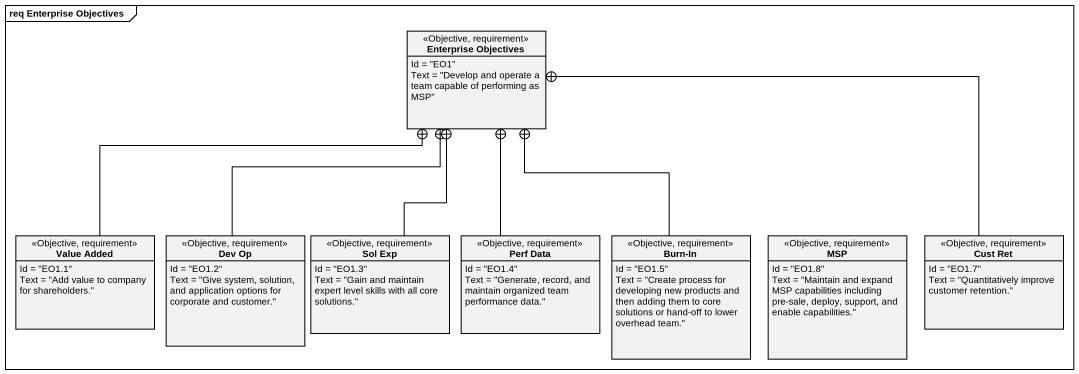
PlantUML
@startuml
mainframe req Enterprise Objectives
hide circle
hide empty members
class "Enterprise Objectives" as Enterprise_Objectives <<Objective, requirement>> {
  Id = "EO1"
  Text = "Develop and operate a team capable of performing as MSP"
}
class "Value Added" as Value_Added <<Objective, requirement>> {
  Id = "EO1.1"
  Text = "Add value to company for shareholders."
}
class "Dev Op" as Dev_Op <<Objective, requirement>> {
  Id = "EO1.2"
  Text = "Give system, solution, and application options for corporate and customer."
}
class "Sol Exp" as Sol_Exp <<Objective, requirement>> {
  Id = "EO1.3"
  Text = "Gain and maintain expert level skills with all core solutions."
}
class "Perf Data" as Perf_Data <<Objective, requirement>> {
  Id = "EO1.4"
  Text = "Generate, record, and maintain organized team performance data."
}
class "Burn-In" as Burn_In <<Objective, requirement>> {
  Id = "EO1.5"
  Text = "Create process for developing new products and then adding them to core solutions or hand-off to lower overhead team."
}
class MSP <<Objective, requirement>> {
  Id = "EO1.8"
  Text = "Maintain and expand MSP capabilities including pre-sale, deploy, support, and enable capabilities."
}
class "Cust Ret" as Cust_Ret <<Objective, requirement>> {
  Id = "EO1.7"
  Text = "Quantitatively improve customer retention."
}
Value_Added -right-+ Enterprise_Objectives
Dev_Op -up-+ Enterprise_Objectives
Sol_Exp -up-+ Enterprise_Objectives
Perf_Data -up-+ Enterprise_Objectives
Burn_In -up-+ Enterprise_Objectives
Cust_Ret -left-+ Enterprise_Objectives
@enduml
